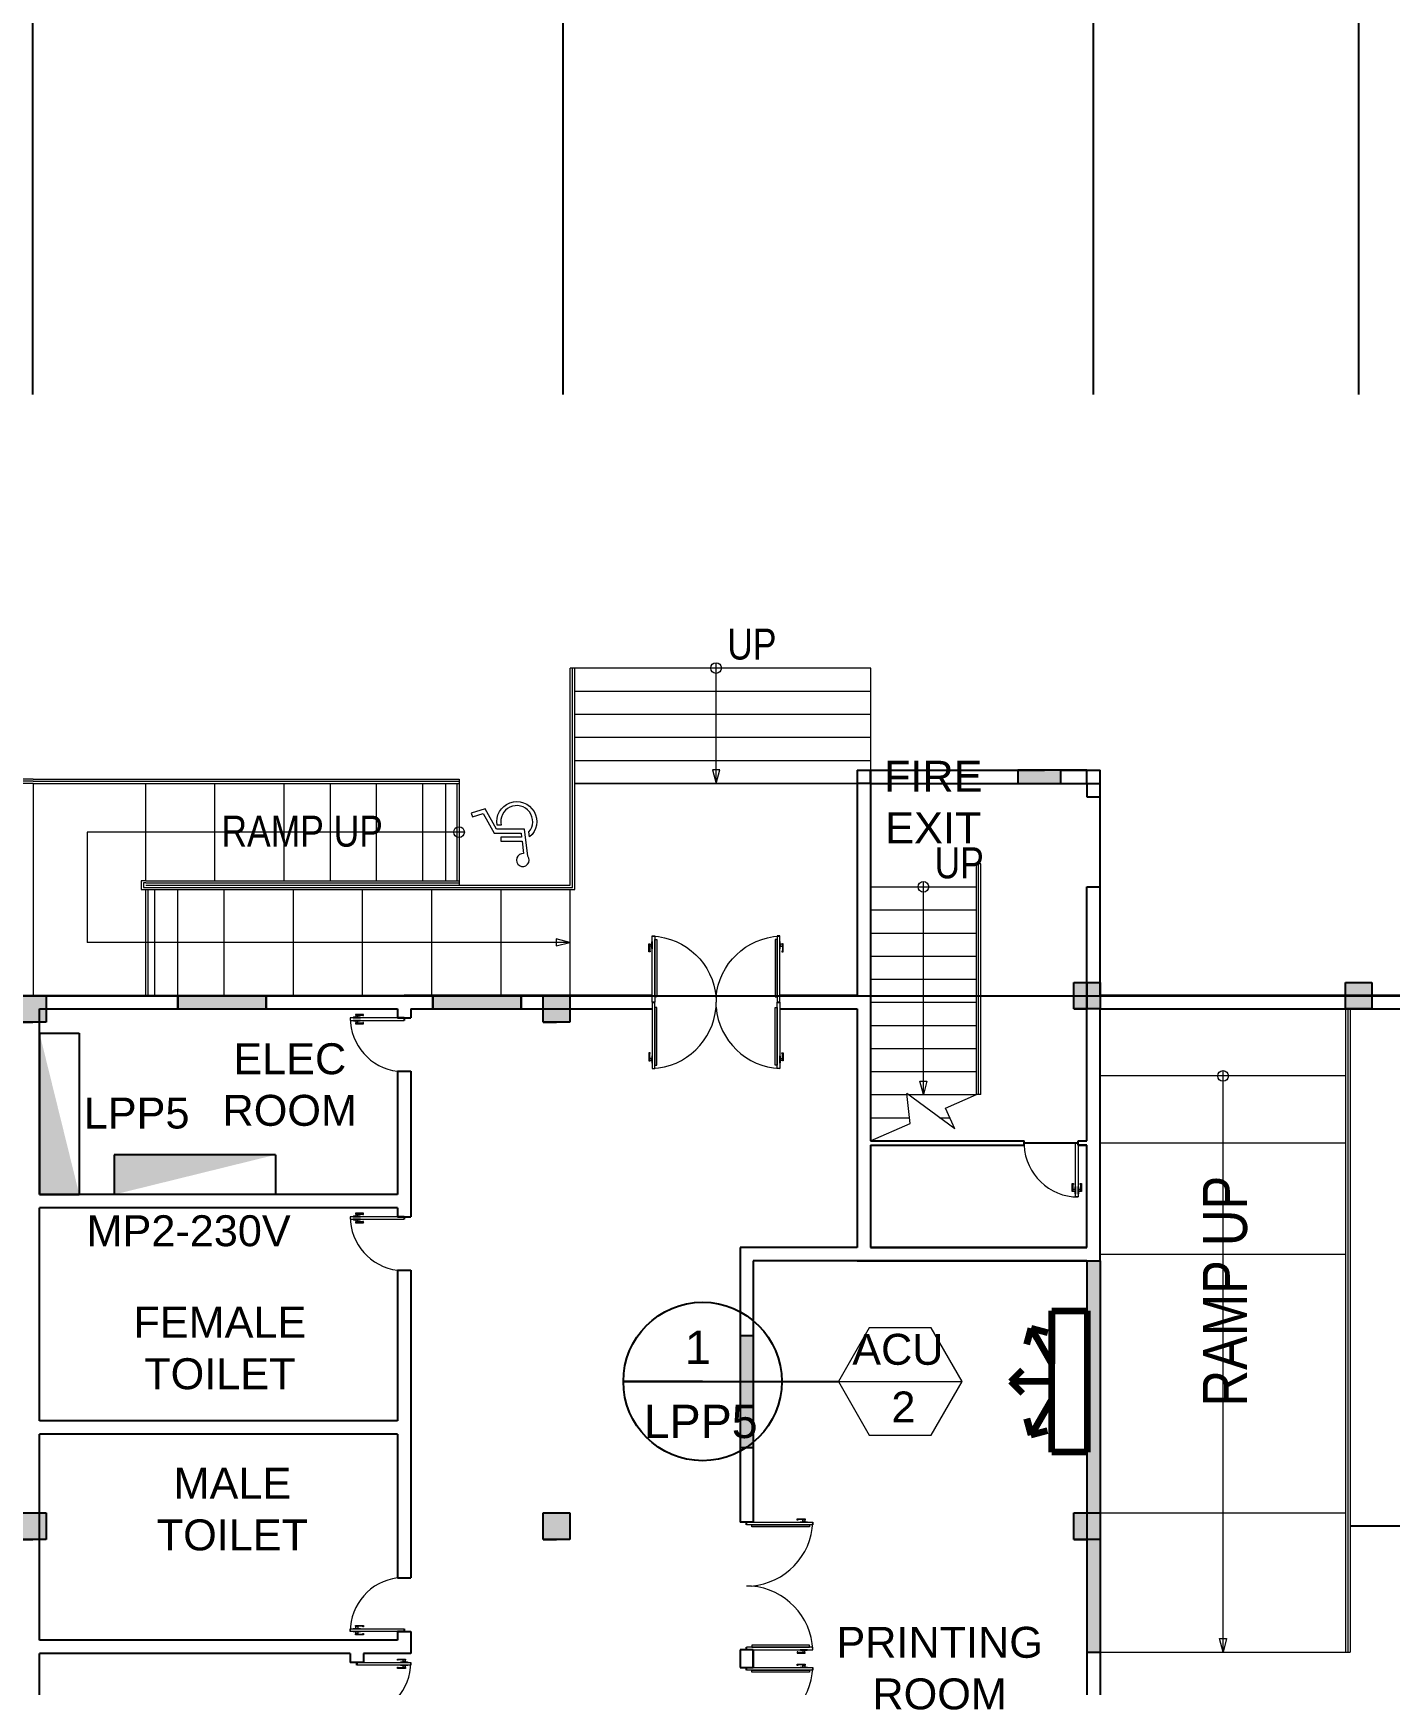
# Model space of a CAD drawing. Header units: millimetres. Extents: x 3339 to 2017737, y 4955 to 2748989.
# Drawn here: x 1354195 to 1369547, y 1293912 to 1312598 of the extents above; entities that cross this region are included whole.
import ezdxf

# ---------------------------------------------------------------- set-up
doc = ezdxf.new("R2010")
doc.units = ezdxf.units.MM
doc.header["$LTSCALE"] = 30
for name, color, linetype, lineweight in [('A-DETL-GENF', 92, 'Continuous', 13), ('A-DOOR', 31, 'Continuous', 13), ('ACU', 4, 'Continuous', 13), ('STAIR', 1, 'Continuous', 5), ('T-WAL', 4, 'Continuous', 5)]:
    doc.layers.add(name, color=color, linetype=linetype, lineweight=lineweight)
for name, color, linetype in [('DIM LINES', 7, 'Continuous'), ('TEXT', 7, 'Continuous'), ('window', 92, 'Continuous')]:
    doc.layers.add(name, color=color, linetype=linetype)
doc.styles.add('Arial Narrow', font='ARIALN.TTF', dxfattribs={"height": 200})
doc.styles.get("Standard").update_dxf_attribs({"font": 'arial.ttf'})
doc.dimstyles.new('GREEN', dxfattribs={"dimtxt": 1000, "dimasz": 600, "dimexe": 0.18, "dimexo": 0.0625, "dimgap": 0.09, "dimtad": 2, "dimdec": 0, "dimzin": 0, "dimdsep": 46, "dimtxsty": 'Standard', "dimblk": 'ARCHTICK', "dimcen": 0.09, "dimclrd": 3, "dimclre": 3, "dimclrt": 2, "dimadec": 0, "dimazin": 0, "dimtfac": 1, "dimtdec": 0, "dimtofl": 0, "dimtmove": 0, "dimatfit": 3, "dimfxl": 1, "dimtolj": 1, "dimtzin": 0, "dimarcsym": 0})

# ---------------------------------------------------------------- blocks, each defined once
blk = doc.blocks.new('double door no base 0.5')
at = {"color": 0}
for p, q in [((62065, 59903), (62095, 59903)), ((63478, 59903), (63508, 59903))]:
    blk.add_line(p, q, dxfattribs=at)
at = {"layer": 'A-DETL-GENF'}
for p, q in [((62095, 59843), (62095, 59193)), ((62118, 59843), (62095, 59843)), ((62118, 59193), (62118, 59843)), ((63456, 59193), (63456, 59843)), ((63456, 59843), (63478, 59843)), ((63478, 59843), (63478, 59193)), ((62036, 59324), (62027, 59332)), ((62027, 59332), (62027, 59271)), ((62042, 59332), (62027, 59332)), ((62027, 59271), (62036, 59271)), ((62037, 59271), (62027, 59271)), ((62027, 59271), (62027, 59242)), ((62027, 59242), (62037, 59242)), ((62036, 59271), (62036, 59324)), ((62036, 59324), (62042, 59324)), ((62037, 59242), (62037, 59271)), ((62037, 59268), (62037, 59244)), ((62061, 59268), (62037, 59268)), ((62037, 59244), (62061, 59244)), ((62042, 59324), (62042, 59332)), ((62065, 59299), (62061, 59294)), ((62061, 59294), (62061, 59218)), ((62061, 59244), (62061, 59268)), ((62065, 59214), (62065, 59299)), ((63508, 59214), (63508, 59299)), ((63508, 59299), (63513, 59294)), ((63513, 59294), (63513, 59218)), ((63513, 59244), (63513, 59268)), ((63513, 59268), (63537, 59268)), ((63537, 59244), (63513, 59244)), ((63532, 59324), (63532, 59332)), ((63532, 59332), (63546, 59332)), ((63538, 59324), (63532, 59324)), ((63537, 59271), (63546, 59271)), ((63537, 59242), (63537, 59271)), ((63537, 59268), (63537, 59244)), ((63546, 59242), (63537, 59242)), ((63538, 59324), (63546, 59332)), ((63538, 59271), (63538, 59324)), ((63546, 59271), (63538, 59271)), ((63546, 59332), (63546, 59271)), ((63546, 59271), (63546, 59242)), ((62061, 59218), (62065, 59214)), ((62095, 59193), (62118, 59193)), ((63478, 59193), (63456, 59193)), ((63513, 59218), (63508, 59214))]:
    blk.add_line(p, q, dxfattribs=at)
at = {"layer": 'A-DOOR', "lineweight": 18}
for p, q in [((62065, 59903), (62065, 59153)), ((62065, 59903), (62095, 59903)), ((62095, 59153), (62095, 59903)), ((63478, 59153), (63478, 59903)), ((63508, 59903), (63478, 59903)), ((63508, 59903), (63508, 59153)), ((62065, 59153), (62095, 59153)), ((63508, 59153), (63478, 59153))]:
    blk.add_line(p, q, dxfattribs=at)
at = {"layer": 'A-DOOR'}
blk.add_line((62787, 59847), (62787, 59903), dxfattribs=at)
for centre, start, end in [((62030, 59913), 272.6963, 355.0387), ((63544, 59913), 184.9613, 267.3037)]:
    blk.add_arc(centre, 760, start, end, dxfattribs=at)
blk = doc.blocks.new('_ArchTick')
at = {"color": 0, "linetype": 'ByBlock', "const_width": 0.15}
blk.add_lwpolyline([(-0.5, -0.5), (0.5, 0.5)], dxfattribs=at)
blk = doc.blocks.new('*D871')
at = {"layer": 'Defpoints', "color": 0, "transparency": 16777216}
for p in [(1375193, 1324539), (1285193, 1308509), (1375193, 1301709)]:
    blk.add_point(p, dxfattribs=at)
at = {"layer": 'DIM LINES', "color": 3, "linetype": 'ByBlock', "lineweight": -2, "transparency": 16777216}
for p, q in [((1285193, 1308509), (1285193, 1324539)), ((1285193, 1324539), (1375193, 1324539)), ((1375193, 1301709), (1375193, 1324539))]:
    blk.add_line(p, q, dxfattribs=at)
at = {"layer": 'DIM LINES', "color": 3, "lineweight": -2, "transparency": 16777216, "xscale": 600, "yscale": 600, "zscale": 600, "rotation": 180}
blk.add_blockref('_ArchTick', (1285193, 1324539), dxfattribs=at)
at = {"layer": 'DIM LINES', "color": 3, "lineweight": -2, "transparency": 16777216, "xscale": 600, "yscale": 600, "zscale": 600}
blk.add_blockref('_ArchTick', (1375193, 1324539), dxfattribs=at)
at = {"layer": 'DIM LINES', "color": 2, "transparency": 16777216, "insert": (1330193, 1325050), "char_height": 1000, "attachment_point": 5}
blk.add_mtext('\\A1;90000', dxfattribs=at)
blk = doc.blocks.new('*D724')
at = {"layer": 'Defpoints', "color": 0, "transparency": 16777216}
for p in [(1354193, 1319497), (1333193, 1308509), (1354193, 1308509)]:
    blk.add_point(p, dxfattribs=at)
at = {"layer": 'DIM LINES', "color": 3, "linetype": 'ByBlock', "lineweight": -2, "transparency": 16777216}
for p, q in [((1333193, 1308509), (1333193, 1319497)), ((1333193, 1319497), (1354193, 1319497)), ((1354193, 1308509), (1354193, 1319497))]:
    blk.add_line(p, q, dxfattribs=at)
at = {"layer": 'DIM LINES', "color": 3, "lineweight": -2, "transparency": 16777216, "xscale": 600, "yscale": 600, "zscale": 600, "rotation": 180}
blk.add_blockref('_ArchTick', (1333193, 1319497), dxfattribs=at)
at = {"layer": 'DIM LINES', "color": 3, "lineweight": -2, "transparency": 16777216, "xscale": 600, "yscale": 600, "zscale": 600}
blk.add_blockref('_ArchTick', (1354193, 1319497), dxfattribs=at)
at = {"layer": 'DIM LINES', "color": 2, "transparency": 16777216, "insert": (1343693, 1320008), "char_height": 1000, "attachment_point": 5}
blk.add_mtext('\\A1;21000', dxfattribs=at)
blk = doc.blocks.new('*D725')
at = {"layer": 'Defpoints', "color": 0, "transparency": 16777216}
for p in [(1375193, 1319497), (1354193, 1308509), (1375193, 1308509)]:
    blk.add_point(p, dxfattribs=at)
at = {"layer": 'DIM LINES', "color": 3, "linetype": 'ByBlock', "lineweight": -2, "transparency": 16777216}
for p, q in [((1354193, 1308509), (1354193, 1319497)), ((1354193, 1319497), (1375193, 1319497)), ((1375193, 1308509), (1375193, 1319497))]:
    blk.add_line(p, q, dxfattribs=at)
at = {"layer": 'DIM LINES', "color": 3, "lineweight": -2, "transparency": 16777216, "xscale": 600, "yscale": 600, "zscale": 600, "rotation": 180}
blk.add_blockref('_ArchTick', (1354193, 1319497), dxfattribs=at)
at = {"layer": 'DIM LINES', "color": 3, "lineweight": -2, "transparency": 16777216, "xscale": 600, "yscale": 600, "zscale": 600}
blk.add_blockref('_ArchTick', (1375193, 1319497), dxfattribs=at)
at = {"layer": 'DIM LINES', "color": 2, "transparency": 16777216, "insert": (1364693, 1320008), "char_height": 1000, "attachment_point": 5}
blk.add_mtext('\\A1;21000', dxfattribs=at)
blk = doc.blocks.new('*D737')
at = {"layer": 'Defpoints', "color": 0, "transparency": 16777216}
for p in [(1354193, 1316217), (1348193, 1308509), (1354193, 1308509)]:
    blk.add_point(p, dxfattribs=at)
at = {"layer": 'DIM LINES', "color": 3, "linetype": 'ByBlock', "lineweight": -2, "transparency": 16777216}
for p, q in [((1348193, 1308509), (1348193, 1316217)), ((1348193, 1316217), (1354193, 1316217)), ((1354193, 1308509), (1354193, 1316217))]:
    blk.add_line(p, q, dxfattribs=at)
at = {"layer": 'DIM LINES', "color": 3, "lineweight": -2, "transparency": 16777216, "xscale": 600, "yscale": 600, "zscale": 600, "rotation": 180}
blk.add_blockref('_ArchTick', (1348193, 1316217), dxfattribs=at)
at = {"layer": 'DIM LINES', "color": 3, "lineweight": -2, "transparency": 16777216, "xscale": 600, "yscale": 600, "zscale": 600}
blk.add_blockref('_ArchTick', (1354193, 1316217), dxfattribs=at)
at = {"layer": 'DIM LINES', "color": 2, "transparency": 16777216, "insert": (1351193, 1316727), "char_height": 1000, "attachment_point": 5}
blk.add_mtext('\\A1;6000', dxfattribs=at)
blk = doc.blocks.new('*D738')
at = {"layer": 'Defpoints', "color": 0, "transparency": 16777216}
for p in [(1360193, 1316217), (1354193, 1308509), (1360193, 1308509)]:
    blk.add_point(p, dxfattribs=at)
at = {"layer": 'DIM LINES', "color": 3, "linetype": 'ByBlock', "lineweight": -2, "transparency": 16777216}
for p, q in [((1354193, 1308509), (1354193, 1316217)), ((1354193, 1316217), (1360193, 1316217)), ((1360193, 1308509), (1360193, 1316217))]:
    blk.add_line(p, q, dxfattribs=at)
at = {"layer": 'DIM LINES', "color": 3, "lineweight": -2, "transparency": 16777216, "xscale": 600, "yscale": 600, "zscale": 600, "rotation": 180}
blk.add_blockref('_ArchTick', (1354193, 1316217), dxfattribs=at)
at = {"layer": 'DIM LINES', "color": 3, "lineweight": -2, "transparency": 16777216, "xscale": 600, "yscale": 600, "zscale": 600}
blk.add_blockref('_ArchTick', (1360193, 1316217), dxfattribs=at)
at = {"layer": 'DIM LINES', "color": 2, "transparency": 16777216, "insert": (1357193, 1316727), "char_height": 1000, "attachment_point": 5}
blk.add_mtext('\\A1;6000', dxfattribs=at)
blk = doc.blocks.new('*D739')
at = {"layer": 'Defpoints', "color": 0, "transparency": 16777216}
for p in [(1366193, 1316217), (1360193, 1308509), (1366193, 1308509)]:
    blk.add_point(p, dxfattribs=at)
at = {"layer": 'DIM LINES', "color": 3, "linetype": 'ByBlock', "lineweight": -2, "transparency": 16777216}
for p, q in [((1360193, 1308509), (1360193, 1316217)), ((1360193, 1316217), (1366193, 1316217)), ((1366193, 1308509), (1366193, 1316217))]:
    blk.add_line(p, q, dxfattribs=at)
at = {"layer": 'DIM LINES', "color": 3, "lineweight": -2, "transparency": 16777216, "xscale": 600, "yscale": 600, "zscale": 600, "rotation": 180}
blk.add_blockref('_ArchTick', (1360193, 1316217), dxfattribs=at)
at = {"layer": 'DIM LINES', "color": 3, "lineweight": -2, "transparency": 16777216, "xscale": 600, "yscale": 600, "zscale": 600}
blk.add_blockref('_ArchTick', (1366193, 1316217), dxfattribs=at)
at = {"layer": 'DIM LINES', "color": 2, "transparency": 16777216, "insert": (1363193, 1316727), "char_height": 1000, "attachment_point": 5}
blk.add_mtext('\\A1;6000', dxfattribs=at)
blk = doc.blocks.new('*D740')
at = {"layer": 'Defpoints', "color": 0, "transparency": 16777216}
for p in [(1369193, 1316217), (1366193, 1308509), (1369193, 1308509)]:
    blk.add_point(p, dxfattribs=at)
at = {"layer": 'DIM LINES', "color": 3, "linetype": 'ByBlock', "lineweight": -2, "transparency": 16777216}
for p, q in [((1366193, 1308509), (1366193, 1316217)), ((1366193, 1316217), (1369193, 1316217)), ((1369193, 1308509), (1369193, 1316217))]:
    blk.add_line(p, q, dxfattribs=at)
at = {"layer": 'DIM LINES', "color": 3, "lineweight": -2, "transparency": 16777216, "xscale": 600, "yscale": 600, "zscale": 600, "rotation": 180}
blk.add_blockref('_ArchTick', (1366193, 1316217), dxfattribs=at)
at = {"layer": 'DIM LINES', "color": 3, "lineweight": -2, "transparency": 16777216, "xscale": 600, "yscale": 600, "zscale": 600}
blk.add_blockref('_ArchTick', (1369193, 1316217), dxfattribs=at)
at = {"layer": 'DIM LINES', "color": 2, "transparency": 16777216, "insert": (1367693, 1316728), "char_height": 1000, "attachment_point": 5}
blk.add_mtext('\\A1;3000', dxfattribs=at)
blk = doc.blocks.new('*D741')
at = {"layer": 'Defpoints', "color": 0, "transparency": 16777216}
for p in [(1375193, 1316217), (1369193, 1308509), (1375193, 1308509)]:
    blk.add_point(p, dxfattribs=at)
at = {"layer": 'DIM LINES', "color": 3, "linetype": 'ByBlock', "lineweight": -2, "transparency": 16777216}
for p, q in [((1369193, 1308509), (1369193, 1316217)), ((1369193, 1316217), (1375193, 1316217)), ((1375193, 1308509), (1375193, 1316217))]:
    blk.add_line(p, q, dxfattribs=at)
at = {"layer": 'DIM LINES', "color": 3, "lineweight": -2, "transparency": 16777216, "xscale": 600, "yscale": 600, "zscale": 600, "rotation": 180}
blk.add_blockref('_ArchTick', (1369193, 1316217), dxfattribs=at)
at = {"layer": 'DIM LINES', "color": 3, "lineweight": -2, "transparency": 16777216, "xscale": 600, "yscale": 600, "zscale": 600}
blk.add_blockref('_ArchTick', (1375193, 1316217), dxfattribs=at)
at = {"layer": 'DIM LINES', "color": 2, "transparency": 16777216, "insert": (1372193, 1316727), "char_height": 1000, "attachment_point": 5}
blk.add_mtext('\\A1;6000', dxfattribs=at)
blk = doc.blocks.new('*D880')
at = {"layer": 'Defpoints', "color": 0, "transparency": 16777216}
for p in [(1342118, 1301709), (1382779, 1301709), (1375193, 1238709)]:
    blk.add_point(p, dxfattribs=at)
at = {"layer": 'DIM LINES', "color": 3, "linetype": 'ByBlock', "lineweight": -2, "transparency": 16777216}
for p, q in [((1342119, 1301709), (1382779, 1301709)), ((1382779, 1238709), (1382779, 1301709)), ((1375194, 1238709), (1382779, 1238709))]:
    blk.add_line(p, q, dxfattribs=at)
at = {"layer": 'DIM LINES', "color": 3, "lineweight": -2, "transparency": 16777216, "xscale": 600, "yscale": 600, "zscale": 600}
for p, rotation in [((1382779, 1301709), 90), ((1382779, 1238709), 270)]:
    blk.add_blockref('_ArchTick', p, dxfattribs=dict(at, rotation=rotation))
at = {"layer": 'DIM LINES', "color": 2, "transparency": 16777216, "insert": (1383290, 1270209), "char_height": 1000, "attachment_point": 5, "rotation": 90}
blk.add_mtext('\\A1;63000', dxfattribs=at)
blk = doc.blocks.new('Poste with lines')
h = blk.add_hatch(color=2)
h.dxf.hatch_style = 1
h.paths.add_polyline_path([(13203, 12318), (12903, 12318), (12903, 12018), (13203, 12018)])
at = {"color": 0}
for p, q in [((12903, 12018), (12903, 12318)), ((12903, 12318), (13203, 12318)), ((12903, 12018), (12903, 12168)), ((13203, 12318), (13203, 12018)), ((12903, 12018), (13053, 12018)), ((13053, 12018), (12903, 12018)), ((13203, 12018), (12903, 12018))]:
    blk.add_line(p, q, dxfattribs=at)
blk = doc.blocks.new('slash')
at = {"layer": 'STAIR'}
for p, q in [((2543, 11669), (2695, 12018)), ((2309, 11772), (2708, 11231)), ((2173, 10818), (2370, 11270))]:
    blk.add_line(p, q, dxfattribs=at)
for points in [[(2309, 11772), (2543, 11669)], [(2370, 11270), (2708, 11231)]]:
    blk.add_lwpolyline(points, dxfattribs=at)

msp = doc.modelspace()

# ---------------------------------------------------------------- hatches: boundary and pattern name
at = {"true_color": 0xf8d731}
h = msp.add_hatch(color=40, dxfattribs=at)
h.dxf.hatch_style = 1
h.paths.add_polyline_path([(1354268.449, 1299459.177), (1354718.449, 1299459.177), (1354268.449, 1301284.177)])
h = msp.add_hatch(color=40, dxfattribs=at)
h.dxf.hatch_style = 1
h.paths.add_polyline_path([(1355112.92, 1299909.177), (1355112.92, 1299459.177), (1356937.92, 1299909.177)])
at = {"layer": 'window'}
h = msp.add_hatch(color=256, dxfattribs=at)
h.dxf.hatch_style = 1
h.paths.add_polyline_path([(1365818.449, 1304259.357), (1365338.449, 1304259.357), (1365338.449, 1304109.357), (1365818.449, 1304109.357)])
h = msp.add_hatch(color=256, dxfattribs=at)
h.dxf.hatch_style = 1
h.paths.add_polyline_path([(1356831.759, 1301559.357), (1356831.759, 1301709.426), (1355831.759, 1301709.418), (1355831.759, 1301559.357)])
h = msp.add_hatch(color=256, dxfattribs=at)
h.dxf.hatch_style = 1
h.paths.add_polyline_path([(1359718.498, 1301709.357), (1358718.498, 1301709.357), (1358718.498, 1301559.357), (1359718.498, 1301559.357)])
h = msp.add_hatch(color=256, dxfattribs=at)
h.dxf.hatch_style = 1
h.paths.add_polyline_path([(1366268.449, 1298709.357), (1366118.449, 1298709.357), (1366118.449, 1295859.357), (1366268.449, 1295859.357)])
h.paths.add_polyline_path([(1366268.449, 1295559.357), (1366118.449, 1295559.357), (1366118.449, 1294284.357), (1366268.449, 1294284.357)])
h = msp.add_hatch(color=256, dxfattribs=at)
h.dxf.hatch_style = 1
h.paths.add_polyline_path([(1362193.449, 1297864.191), (1362193.449, 1296597.524), (1362343.449, 1296597.524), (1362343.449, 1297864.191)])

# ---------------------------------------------------------------- linework, layer by layer
at = {"color": 0}
for p, q in [((1363518.449, 1304259.357), (1363518.449, 1301709.357)), ((1363518.449, 1304259.357), (1365638.449, 1304259.357)), ((1365818.449, 1304259.357), (1365338.449, 1304259.357)), ((1365818.449, 1304259.357), (1366268.449, 1304259.357)), ((1366118.449, 1304259.357), (1365818.449, 1304259.357)), ((1366268.449, 1304109.357), (1366268.449, 1304259.357)), ((1363668.449, 1304109.357), (1363668.449, 1301709.357)), ((1363668.449, 1304109.357), (1365818.449, 1304109.357)), ((1365818.449, 1304109.357), (1366118.449, 1304109.357)), ((1366118.449, 1304109.357), (1366118.449, 1303959.357)), ((1366268.449, 1303959.357), (1366268.449, 1304109.357)), ((1366118.449, 1303959.357), (1366268.449, 1303959.357)), ((1366268.449, 1301709.357), (1366268.449, 1303959.357)), ((1366118.449, 1302939.913), (1366268.449, 1302939.913)), ((1366118.449, 1300067.691), (1366118.449, 1302939.913)), ((1366118.449, 1301859.357), (1366118.449, 1301559.357)), ((1366268.449, 1301859.357), (1366268.449, 1301709.357)), ((1347189.139, 1301709.355), (1361200.999, 1301709.457)), ((1361200.999, 1301709.378), (1358393.449, 1301709.357)), ((1363518.449, 1301709.357), (1362643.999, 1301709.357)), ((1362914.949, 1301709.357), (1363218.449, 1301709.357)), ((1363218.449, 1301709.357), (1362914.949, 1301709.357)), ((1363218.449, 1301709.357), (1362914.949, 1301709.357)), ((1363668.449, 1301709.357), (1363668.449, 1300067.691)), ((1366268.449, 1301709.357), (1375193.449, 1301709.357)), ((1369193.449, 1301709.357), (1366268.449, 1301709.357)), ((1375193.449, 1301709.357), (1366268.449, 1301709.357)), ((1375193.449, 1301709.357), (1366268.449, 1301709.357)), ((1375193.449, 1301709.357), (1366268.449, 1301709.357)), ((1375193.449, 1301709.357), (1369193.449, 1301709.357)), ((1354268.449, 1301559.357), (1358318.449, 1301559.357)), ((1354268.449, 1299459.357), (1354268.449, 1301559.357)), ((1358318.449, 1301559.357), (1358318.449, 1301459.357)), ((1358393.449, 1301459.357), (1358318.449, 1301459.357)), ((1358318.449, 1301459.357), (1358468.449, 1301459.357)), ((1358393.449, 1301459.357), (1358393.449, 1301429.357)), ((1358468.449, 1301559.357), (1361200.999, 1301559.338)), ((1358468.449, 1301559.357), (1358468.449, 1301459.357)), ((1362643.999, 1301559.364), (1363518.449, 1301559.357)), ((1363518.449, 1301559.357), (1363518.449, 1298859.357)), ((1366268.449, 1301559.357), (1375193.449, 1301559.357)), ((1366268.449, 1298709.357), (1366268.449, 1301559.357)), ((1363668.449, 1301409.357), (1363668.449, 1300067.691)), ((1358318.449, 1300853.482), (1358318.449, 1299459.357)), ((1358318.449, 1300853.482), (1358468.449, 1300853.482)), ((1358468.449, 1300853.482), (1358468.449, 1299209.357)), ((1363668.449, 1300067.691), (1365408.461, 1300067.691)), ((1363668.449, 1300017.691), (1363668.449, 1298859.357)), ((1363668.449, 1300017.691), (1363668.449, 1298859.357)), ((1363668.449, 1300017.691), (1365408.461, 1300017.691)), ((1365408.461, 1300017.691), (1365408.461, 1300067.691)), ((1365408.461, 1300042.691), (1366018.449, 1300042.691)), ((1366018.449, 1300067.691), (1366118.449, 1300067.691)), ((1366018.449, 1300017.691), (1366018.449, 1300067.691)), ((1366018.449, 1300017.691), (1366118.449, 1300017.691)), ((1366118.449, 1300017.691), (1366018.449, 1300017.691)), ((1366118.449, 1298859.357), (1366118.449, 1300017.691)), ((1358318.449, 1299459.357), (1354268.449, 1299459.357)), ((1354268.449, 1296901.024), (1354268.449, 1299309.357)), ((1358318.449, 1299309.357), (1354268.449, 1299309.357)), ((1358318.449, 1299309.357), (1358318.449, 1299209.357)), ((1358393.449, 1299209.357), (1358318.449, 1299209.357)), ((1358318.449, 1299209.357), (1358468.449, 1299209.357)), ((1358393.449, 1299209.357), (1358393.449, 1299179.357)), ((1362193.449, 1298859.357), (1362193.449, 1295752.357)), ((1363218.449, 1298859.357), (1362193.449, 1298859.357)), ((1363518.449, 1298859.357), (1363218.449, 1298859.357)), ((1366118.449, 1298859.357), (1363668.449, 1298859.357)), ((1363668.449, 1298859.357), (1366118.449, 1298859.357)), ((1362343.449, 1298709.357), (1362343.449, 1295752.357)), ((1366118.449, 1298709.357), (1362343.449, 1298709.357)), ((1362343.449, 1298709.357), (1362343.449, 1295752.357)), ((1363518.449, 1298709.357), (1366118.449, 1298709.357)), ((1363668.449, 1298709.357), (1366118.449, 1298709.357)), ((1366118.449, 1298709.357), (1366118.449, 1289709.357)), ((1366268.449, 1298709.357), (1366268.449, 1289559.357)), ((1358318.449, 1298603.482), (1358318.449, 1296901.024)), ((1358318.449, 1298603.482), (1358468.449, 1298603.482)), ((1358468.449, 1298603.482), (1358468.449, 1295123.566)), ((1358318.449, 1296901.024), (1354268.449, 1296901.024)), ((1354268.449, 1294417.691), (1354268.449, 1296751.024)), ((1358318.449, 1296751.024), (1354268.449, 1296751.024)), ((1358318.449, 1296751.024), (1358318.449, 1295123.566)), ((1362343.449, 1295752.357), (1362193.449, 1295752.357)), ((1374895.069, 1295709.357), (1369095.069, 1295709.357)), ((1358318.449, 1295123.566), (1358468.449, 1295123.566)), ((1358393.449, 1294547.691), (1358393.449, 1294517.691)), ((1358393.449, 1294547.691), (1358393.449, 1294517.691)), ((1358318.449, 1294417.691), (1354268.449, 1294417.691)), ((1358318.449, 1294517.691), (1358318.449, 1294417.691)), ((1358393.449, 1294517.691), (1358318.449, 1294517.691)), ((1358318.449, 1294517.691), (1358468.449, 1294517.691)), ((1358468.449, 1294517.691), (1358468.449, 1294267.691)), ((1354268.449, 1291859.357), (1354268.449, 1294267.691)), ((1357782.949, 1294267.691), (1354268.449, 1294267.691)), ((1357782.949, 1294267.691), (1357782.949, 1294167.691)), ((1357932.949, 1294167.691), (1357782.949, 1294167.691)), ((1357857.949, 1294167.691), (1357857.949, 1294137.691)), ((1357857.949, 1294137.691), (1357857.949, 1294167.691)), ((1357857.949, 1294137.691), (1357857.949, 1294167.691)), ((1358468.449, 1294267.691), (1357932.949, 1294267.691)), ((1357932.949, 1294267.691), (1357932.949, 1294167.691)), ((1357932.949, 1294267.691), (1357932.949, 1294167.691)), ((1362193.449, 1294309.357), (1362193.449, 1294109.357)), ((1362268.449, 1294309.357), (1362193.449, 1294309.357)), ((1362193.449, 1294309.357), (1362193.449, 1294109.357)), ((1362343.449, 1294309.357), (1362268.449, 1294309.357)), ((1362343.449, 1294309.357), (1362343.449, 1294109.357)), ((1362343.449, 1294109.357), (1362343.449, 1294309.357)), ((1362343.449, 1294309.357), (1362343.449, 1294209.357)), ((1362193.449, 1294109.357), (1362343.449, 1294109.357))]:
    msp.add_line(p, q, dxfattribs=at)
for p, q in [((1363668.449, 1304109.357), (1363668.449, 1304259.357)), ((1363668.449, 1304259.357), (1363668.449, 1304109.357)), ((1366118.449, 1304109.357), (1366118.449, 1304259.357)), ((1363668.449, 1304109.357), (1363518.449, 1304109.357)), ((1366118.449, 1304109.357), (1366268.449, 1304109.357)), ((1363668.449, 1303201.024), (1363668.449, 1300067.691)), ((1355831.759, 1301709.357), (1355831.759, 1301559.357)), ((1356831.759, 1301559.357), (1356831.759, 1301709.357)), ((1358718.498, 1301709.357), (1358718.498, 1301559.357)), ((1359718.498, 1301559.357), (1359718.498, 1301709.357)), ((1354345.069, 1301559.357), (1358318.449, 1301559.357)), ((1356331.759, 1301559.357), (1356831.759, 1301559.357)), ((1358468.449, 1301559.357), (1359968.547, 1301559.357)), ((1354268.449, 1301284.177), (1354268.449, 1299459.177)), ((1354268.449, 1301284.177), (1354718.449, 1301284.177)), ((1354718.449, 1301284.177), (1354718.449, 1299459.177)), ((1356937.92, 1299909.177), (1355112.92, 1299909.177)), ((1355112.92, 1299909.177), (1355112.92, 1299459.177)), ((1356937.92, 1299909.177), (1356937.92, 1299459.177)), ((1354268.449, 1299459.177), (1354718.449, 1299459.177)), ((1356937.92, 1299459.177), (1355112.92, 1299459.177)), ((1361769.855, 1297344.986), (1360869.855, 1297344.986)), ((1360869.855, 1297344.986), (1362669.855, 1297344.986)), ((1361769.855, 1297344.986), (1361769.855, 1297344.986)), ((1362669.855, 1297344.986), (1363305.974, 1297344.986))]:
    msp.add_line(p, q)
msp.add_circle((1361769.855, 1297344.986), 896.27)
at = {"layer": 'A-DETL-GENF'}
for p, q in [((1357819.849, 1301464.12), (1357815.087, 1301459.357)), ((1357815.087, 1301459.357), (1357900.812, 1301459.357)), ((1357896.049, 1301464.12), (1357819.849, 1301464.12)), ((1357872.237, 1301497.457), (1357843.662, 1301497.457)), ((1357843.662, 1301497.457), (1357843.662, 1301487.932)), ((1357843.662, 1301487.932), (1357872.237, 1301487.932)), ((1357869.856, 1301487.932), (1357846.043, 1301487.932)), ((1357846.043, 1301487.932), (1357846.043, 1301464.12)), ((1357846.043, 1301464.12), (1357869.856, 1301464.12)), ((1357869.856, 1301464.12), (1357869.856, 1301487.932)), ((1357934.042, 1301497.457), (1357872.237, 1301497.457)), ((1357872.237, 1301497.457), (1357872.237, 1301488.872)), ((1357872.237, 1301487.932), (1357872.237, 1301497.457)), ((1357872.237, 1301488.872), (1357925.151, 1301488.872)), ((1357900.812, 1301459.357), (1357896.049, 1301464.12)), ((1357925.151, 1301488.872), (1357933.737, 1301497.457)), ((1357925.151, 1301488.872), (1357925.151, 1301483.087)), ((1357925.151, 1301483.087), (1357934.042, 1301483.087)), ((1357934.042, 1301483.087), (1357934.042, 1301497.457)), ((1357815.087, 1301429.357), (1357819.849, 1301424.595)), ((1357900.812, 1301429.357), (1357815.087, 1301429.357)), ((1357819.849, 1301424.595), (1357896.049, 1301424.595)), ((1357872.237, 1301400.782), (1357843.662, 1301400.782)), ((1357843.662, 1301400.782), (1357843.662, 1301391.257)), ((1357843.662, 1301391.257), (1357872.237, 1301391.257)), ((1357869.856, 1301424.595), (1357846.043, 1301424.595)), ((1357846.043, 1301424.595), (1357846.043, 1301400.782)), ((1357846.043, 1301400.782), (1357869.856, 1301400.782)), ((1357869.856, 1301400.782), (1357869.856, 1301424.595)), ((1357872.237, 1301391.257), (1357872.237, 1301400.782)), ((1357925.151, 1301399.843), (1357872.237, 1301399.843)), ((1357872.237, 1301399.843), (1357872.237, 1301391.257)), ((1357872.237, 1301391.257), (1357934.042, 1301391.257)), ((1357896.049, 1301424.595), (1357900.812, 1301429.357)), ((1357934.042, 1301405.628), (1357925.151, 1301405.628)), ((1357925.151, 1301405.628), (1357925.151, 1301399.843)), ((1357925.151, 1301399.843), (1357933.737, 1301391.257)), ((1357934.042, 1301391.257), (1357934.042, 1301405.628)), ((1365950.349, 1299583.284), (1365964.72, 1299583.284)), ((1365950.349, 1299521.478), (1365950.349, 1299583.284)), ((1365958.935, 1299574.393), (1365950.349, 1299582.978)), ((1365964.72, 1299574.393), (1365958.935, 1299574.393)), ((1365958.935, 1299574.393), (1365958.935, 1299521.478)), ((1365964.72, 1299583.284), (1365964.72, 1299574.393)), ((1366042.179, 1299574.393), (1366042.179, 1299583.284)), ((1366042.179, 1299583.284), (1366056.549, 1299583.284)), ((1366047.964, 1299574.393), (1366042.179, 1299574.393)), ((1366047.964, 1299574.393), (1366056.549, 1299582.978)), ((1366047.964, 1299521.478), (1366047.964, 1299574.393)), ((1366056.549, 1299583.284), (1366056.549, 1299521.478)), ((1365958.935, 1299521.478), (1365950.349, 1299521.478)), ((1365950.349, 1299492.903), (1365950.349, 1299521.478)), ((1365950.349, 1299521.478), (1365959.874, 1299521.478)), ((1365959.874, 1299492.903), (1365950.349, 1299492.903)), ((1365959.874, 1299521.478), (1365959.874, 1299492.903)), ((1365959.874, 1299519.097), (1365983.687, 1299519.097)), ((1365959.874, 1299495.285), (1365959.874, 1299519.097)), ((1365983.687, 1299495.285), (1365959.874, 1299495.285)), ((1365983.687, 1299545.291), (1365988.449, 1299550.053)), ((1365983.687, 1299469.091), (1365983.687, 1299545.291)), ((1365983.687, 1299519.097), (1365983.687, 1299495.285)), ((1365988.449, 1299464.328), (1365983.687, 1299469.091)), ((1365988.449, 1299550.053), (1365988.449, 1299464.328)), ((1366018.449, 1299464.328), (1366018.449, 1299550.053)), ((1366018.449, 1299550.053), (1366023.212, 1299545.291)), ((1366023.212, 1299469.091), (1366018.449, 1299464.328)), ((1366023.212, 1299545.291), (1366023.212, 1299469.091)), ((1366023.212, 1299495.285), (1366023.212, 1299519.097)), ((1366023.212, 1299519.097), (1366047.024, 1299519.097)), ((1366047.024, 1299495.285), (1366023.212, 1299495.285)), ((1366047.024, 1299521.478), (1366056.549, 1299521.478)), ((1366047.024, 1299492.903), (1366047.024, 1299521.478)), ((1366047.024, 1299519.097), (1366047.024, 1299495.285)), ((1366056.549, 1299492.903), (1366047.024, 1299492.903)), ((1366056.549, 1299521.478), (1366047.964, 1299521.478)), ((1366056.549, 1299521.478), (1366056.549, 1299492.903)), ((1357819.849, 1299214.12), (1357815.087, 1299209.357)), ((1357815.087, 1299209.357), (1357900.812, 1299209.357)), ((1357896.049, 1299214.12), (1357819.849, 1299214.12)), ((1357872.237, 1299247.457), (1357843.662, 1299247.457)), ((1357843.662, 1299247.457), (1357843.662, 1299237.932)), ((1357843.662, 1299237.932), (1357872.237, 1299237.932)), ((1357869.856, 1299237.932), (1357846.043, 1299237.932)), ((1357846.043, 1299237.932), (1357846.043, 1299214.12)), ((1357846.043, 1299214.12), (1357869.856, 1299214.12)), ((1357869.856, 1299214.12), (1357869.856, 1299237.932)), ((1357934.042, 1299247.457), (1357872.237, 1299247.457)), ((1357872.237, 1299247.457), (1357872.237, 1299238.872)), ((1357872.237, 1299237.932), (1357872.237, 1299247.457)), ((1357872.237, 1299238.872), (1357925.151, 1299238.872)), ((1357900.812, 1299209.357), (1357896.049, 1299214.12)), ((1357925.151, 1299238.872), (1357933.737, 1299247.457)), ((1357925.151, 1299238.872), (1357925.151, 1299233.087)), ((1357925.151, 1299233.087), (1357934.042, 1299233.087)), ((1357934.042, 1299233.087), (1357934.042, 1299247.457)), ((1357815.087, 1299179.357), (1357819.849, 1299174.595)), ((1357900.812, 1299179.357), (1357815.087, 1299179.357)), ((1357819.849, 1299174.595), (1357896.049, 1299174.595)), ((1357872.237, 1299150.782), (1357843.662, 1299150.782)), ((1357843.662, 1299150.782), (1357843.662, 1299141.257)), ((1357843.662, 1299141.257), (1357872.237, 1299141.257)), ((1357869.856, 1299174.595), (1357846.043, 1299174.595)), ((1357846.043, 1299174.595), (1357846.043, 1299150.782)), ((1357846.043, 1299150.782), (1357869.856, 1299150.782)), ((1357869.856, 1299150.782), (1357869.856, 1299174.595)), ((1357872.237, 1299141.257), (1357872.237, 1299150.782)), ((1357925.151, 1299149.843), (1357872.237, 1299149.843)), ((1357872.237, 1299149.843), (1357872.237, 1299141.257)), ((1357872.237, 1299141.257), (1357934.042, 1299141.257)), ((1357896.049, 1299174.595), (1357900.812, 1299179.357)), ((1357934.042, 1299155.628), (1357925.151, 1299155.628)), ((1357925.151, 1299155.628), (1357925.151, 1299149.843)), ((1357925.151, 1299149.843), (1357933.737, 1299141.257)), ((1357934.042, 1299141.257), (1357934.042, 1299155.628)), ((1357815.087, 1294547.691), (1357819.849, 1294552.453)), ((1357900.812, 1294547.691), (1357815.087, 1294547.691)), ((1357819.849, 1294552.453), (1357896.049, 1294552.453)), ((1357843.662, 1294576.266), (1357843.662, 1294585.791)), ((1357843.662, 1294585.791), (1357872.237, 1294585.791)), ((1357872.237, 1294576.266), (1357843.662, 1294576.266)), ((1357846.043, 1294552.453), (1357846.043, 1294576.266)), ((1357846.043, 1294576.266), (1357869.856, 1294576.266)), ((1357869.856, 1294552.453), (1357846.043, 1294552.453)), ((1357869.856, 1294576.266), (1357869.856, 1294552.453)), ((1357872.237, 1294577.205), (1357872.237, 1294585.791)), ((1357872.237, 1294585.791), (1357934.042, 1294585.791)), ((1357872.237, 1294585.791), (1357872.237, 1294576.266)), ((1357925.151, 1294577.205), (1357872.237, 1294577.205)), ((1357896.049, 1294552.453), (1357900.812, 1294547.691)), ((1357925.151, 1294577.205), (1357933.737, 1294585.791)), ((1357925.151, 1294571.42), (1357925.151, 1294577.205)), ((1357934.042, 1294571.42), (1357925.151, 1294571.42)), ((1357934.042, 1294585.791), (1357934.042, 1294571.42)), ((1357815.087, 1294517.691), (1357900.812, 1294517.691)), ((1357819.849, 1294512.928), (1357815.087, 1294517.691)), ((1357896.049, 1294512.928), (1357819.849, 1294512.928)), ((1357843.662, 1294479.591), (1357843.662, 1294489.116)), ((1357843.662, 1294489.116), (1357872.237, 1294489.116)), ((1357872.237, 1294479.591), (1357843.662, 1294479.591)), ((1357846.043, 1294489.116), (1357846.043, 1294512.928)), ((1357846.043, 1294512.928), (1357869.856, 1294512.928)), ((1357869.856, 1294489.116), (1357846.043, 1294489.116)), ((1357869.856, 1294512.928), (1357869.856, 1294489.116)), ((1357872.237, 1294489.116), (1357872.237, 1294479.591)), ((1357872.237, 1294479.591), (1357872.237, 1294488.176)), ((1357872.237, 1294488.176), (1357925.151, 1294488.176)), ((1357934.042, 1294479.591), (1357872.237, 1294479.591)), ((1357900.812, 1294517.691), (1357896.049, 1294512.928)), ((1357925.151, 1294488.176), (1357925.151, 1294493.961)), ((1357925.151, 1294493.961), (1357934.042, 1294493.961)), ((1357925.151, 1294488.176), (1357933.737, 1294479.591)), ((1357934.042, 1294493.961), (1357934.042, 1294479.591)), ((1358317.356, 1294205.791), (1358379.162, 1294205.791)), ((1358317.356, 1294191.42), (1358317.356, 1294205.791)), ((1358326.247, 1294191.42), (1358317.356, 1294191.42)), ((1358326.247, 1294197.205), (1358317.662, 1294205.791)), ((1358379.162, 1294197.205), (1358326.247, 1294197.205)), ((1358326.247, 1294197.205), (1358326.247, 1294191.42)), ((1358350.587, 1294167.691), (1358355.349, 1294172.453)), ((1358436.312, 1294167.691), (1358350.587, 1294167.691)), ((1358355.349, 1294172.453), (1358431.549, 1294172.453)), ((1358379.162, 1294205.791), (1358379.162, 1294197.205)), ((1358379.162, 1294196.266), (1358379.162, 1294205.791)), ((1358379.162, 1294205.791), (1358407.737, 1294205.791)), ((1358407.737, 1294196.266), (1358379.162, 1294196.266)), ((1358381.543, 1294196.266), (1358405.356, 1294196.266)), ((1358381.543, 1294172.453), (1358381.543, 1294196.266)), ((1358405.356, 1294172.453), (1358381.543, 1294172.453)), ((1358405.356, 1294196.266), (1358405.356, 1294172.453)), ((1358407.737, 1294205.791), (1358407.737, 1294196.266)), ((1358431.549, 1294172.453), (1358436.312, 1294167.691)), ((1358317.356, 1294099.591), (1358317.356, 1294113.961)), ((1358317.356, 1294113.961), (1358326.247, 1294113.961)), ((1358379.162, 1294099.591), (1358317.356, 1294099.591)), ((1358326.247, 1294108.176), (1358317.662, 1294099.591)), ((1358326.247, 1294113.961), (1358326.247, 1294108.176)), ((1358326.247, 1294108.176), (1358379.162, 1294108.176)), ((1358355.349, 1294132.928), (1358350.587, 1294137.691)), ((1358350.587, 1294137.691), (1358436.312, 1294137.691)), ((1358431.549, 1294132.928), (1358355.349, 1294132.928)), ((1358379.162, 1294109.116), (1358407.737, 1294109.116)), ((1358379.162, 1294099.591), (1358379.162, 1294109.116)), ((1358379.162, 1294108.176), (1358379.162, 1294099.591)), ((1358407.737, 1294099.591), (1358379.162, 1294099.591)), ((1358381.543, 1294109.116), (1358381.543, 1294132.928)), ((1358381.543, 1294132.928), (1358405.356, 1294132.928)), ((1358405.356, 1294109.116), (1358381.543, 1294109.116)), ((1358405.356, 1294132.928), (1358405.356, 1294109.116)), ((1358407.737, 1294109.116), (1358407.737, 1294099.591)), ((1358436.312, 1294137.691), (1358431.549, 1294132.928))]:
    msp.add_line(p, q, dxfattribs=at)
at = {"layer": 'A-DOOR', "lineweight": 18}
for p, q in [((1358393.449, 1301459.357), (1357782.949, 1301459.357)), ((1357782.949, 1301459.357), (1357782.949, 1301429.357)), ((1358393.449, 1301429.357), (1358393.449, 1301459.357)), ((1357782.949, 1301429.357), (1358393.449, 1301429.357)), ((1365988.449, 1300042.691), (1366018.449, 1300042.691)), ((1365988.449, 1299432.191), (1365988.449, 1300042.691)), ((1366018.449, 1300042.691), (1366018.449, 1299432.191)), ((1366018.449, 1299432.191), (1365988.449, 1299432.191)), ((1358393.449, 1299209.357), (1357782.949, 1299209.357)), ((1357782.949, 1299209.357), (1357782.949, 1299179.357)), ((1358393.449, 1299179.357), (1358393.449, 1299209.357)), ((1357782.949, 1299179.357), (1358393.449, 1299179.357)), ((1357782.949, 1294517.691), (1357782.949, 1294547.691)), ((1357782.949, 1294547.691), (1358393.449, 1294547.691)), ((1358393.449, 1294547.691), (1358393.449, 1294517.691)), ((1358393.449, 1294517.691), (1357782.949, 1294517.691)), ((1357857.949, 1294137.691), (1357857.949, 1294167.691)), ((1357857.949, 1294167.691), (1358468.449, 1294167.691)), ((1358468.449, 1294167.691), (1358468.449, 1294137.691)), ((1358468.449, 1294137.691), (1357857.949, 1294137.691))]:
    msp.add_line(p, q, dxfattribs=at)
at = {"layer": 'A-DOOR'}
for centre, start, end in [((1358393.449, 1301459.357), 180, 262.94338), ((1366018.449, 1300042.691), 182.3469208, 270), ((1358393.449, 1299209.357), 180, 262.94338), ((1358393.449, 1294517.691), 97.05662, 180), ((1357857.949, 1294167.691), 277.05662, 0)]:
    msp.add_arc(centre, 610.5, start, end, dxfattribs=at)
at = {"layer": 'ACU', "lineweight": 211, "ltscale": 5}
for p, q in [((1365721.689, 1296544.986), (1365721.689, 1298144.986)), ((1365721.689, 1298144.986), (1366121.689, 1298144.986)), ((1365721.689, 1298144.986), (1365721.689, 1297544.986)), ((1366121.689, 1298144.986), (1366121.689, 1296544.986)), ((1365440.007, 1297766.637), (1365488.732, 1297948.48)), ((1365555.291, 1297833.196), (1365488.732, 1297948.48)), ((1365488.732, 1297948.48), (1365670.575, 1297899.756)), ((1365721.689, 1297544.986), (1365555.291, 1297833.196)), ((1365255.775, 1297344.986), (1365388.893, 1297478.105)), ((1365388.893, 1297344.986), (1365255.775, 1297344.986)), ((1365255.775, 1297344.986), (1365388.893, 1297211.868)), ((1365388.893, 1297211.868), (1365255.775, 1297344.986)), ((1365721.689, 1297344.986), (1365388.893, 1297344.986)), ((1365721.689, 1296544.986), (1365721.689, 1297344.986)), ((1365721.689, 1297144.986), (1365555.291, 1296856.776)), ((1365488.732, 1296741.492), (1365440.007, 1296923.336)), ((1365440.007, 1296923.336), (1365488.732, 1296741.492)), ((1365555.291, 1296856.776), (1365488.732, 1296741.492)), ((1365488.732, 1296741.492), (1365670.575, 1296790.217)), ((1366121.689, 1296544.986), (1365721.689, 1296544.986))]:
    msp.add_line(p, q, dxfattribs=at)
at = {"layer": 'ACU'}
msp.add_line((1363305.974, 1297344.986), (1364705.974, 1297344.986), dxfattribs=at)
msp.add_lwpolyline([(1363655.974, 1297951.204), (1363305.974, 1297344.986), (1363655.974, 1296738.769), (1364355.974, 1296738.769), (1364705.974, 1297344.986), (1364355.974, 1297951.204)], close=True, dxfattribs=at)
at = {"layer": 'STAIR'}
for p, q in [((1363671.689, 1305414.913), (1360273.309, 1305414.913)), ((1360273.309, 1302959.357), (1360273.309, 1305414.913)), ((1360298.309, 1302934.357), (1360298.309, 1305414.913)), ((1360323.309, 1302909.357), (1360323.309, 1305414.913)), ((1354195.069, 1304109.357), (1354195.069, 1301709.357)), ((1354195.069, 1304109.357), (1354195.069, 1301709.357)), ((1355470.069, 1303009.357), (1355470.069, 1304109.357)), ((1363521.689, 1304109.357), (1360323.309, 1304109.357)), ((1364918.449, 1303201.024), (1364868.449, 1303201.024)), ((1355470.069, 1303009.357), (1355420.069, 1303009.357)), ((1355420.069, 1303009.357), (1355420.069, 1302909.357)), ((1355470.069, 1302984.357), (1355445.069, 1302984.357)), ((1355445.069, 1302984.357), (1355445.069, 1302934.357)), ((1355445.069, 1302934.357), (1355470.069, 1302934.357)), ((1355420.069, 1302909.357), (1355470.069, 1302909.357)), ((1355470.069, 1301709.357), (1355470.069, 1302909.357)), ((1360273.309, 1301709.357), (1360273.309, 1302909.357)), ((1369045.069, 1301559.357), (1369045.069, 1294284.357)), ((1369045.069, 1301559.357), (1369045.069, 1300042.691)), ((1369070.069, 1301559.357), (1369070.069, 1294284.357)), ((1369095.069, 1301559.357), (1369095.069, 1294284.357)), ((1369045.069, 1300801.024), (1366271.689, 1300801.024)), ((1364519.795, 1300438.184), (1364868.449, 1300589.913)), ((1364918.449, 1300589.913), (1364868.449, 1300589.913)), ((1363668.449, 1300067.691), (1364120.352, 1300264.352)), ((1366271.689, 1300042.691), (1369045.069, 1300042.691)), ((1366271.689, 1298784.357), (1369045.069, 1298784.357)), ((1366271.689, 1295859.357), (1369045.069, 1295859.357)), ((1366271.689, 1294284.357), (1369095.069, 1294284.357))]:
    msp.add_line(p, q, dxfattribs=at)
at = {"layer": 'STAIR', "color": 1}
for p, q in [((1361922.499, 1304109.357), (1361922.499, 1305475.292)), ((1361964.464, 1304262.755), (1361883.699, 1304262.755)), ((1361883.699, 1304262.755), (1361922.499, 1304109.357)), ((1361922.499, 1304109.357), (1361964.464, 1304262.755)), ((1359074.893, 1303559.357), (1354807.569, 1303559.357)), ((1354807.569, 1303559.357), (1354807.569, 1302310.914)), ((1364268.449, 1300589.913), (1364268.449, 1303000.292)), ((1360267.618, 1302310.914), (1354807.569, 1302310.914)), ((1360267.618, 1302310.914), (1360114.22, 1302352.879)), ((1360114.22, 1302352.879), (1360114.22, 1302272.115)), ((1360114.22, 1302272.115), (1360267.618, 1302310.914)), ((1364268.449, 1300589.913), (1364226.484, 1300743.311)), ((1364226.484, 1300743.311), (1364307.249, 1300743.311)), ((1364307.249, 1300743.311), (1364268.449, 1300589.913)), ((1367658.379, 1294284.357), (1367658.379, 1300861.404)), ((1367658.379, 1294284.357), (1367616.414, 1294437.755)), ((1367616.414, 1294437.755), (1367697.179, 1294437.755)), ((1367697.179, 1294437.755), (1367658.379, 1294284.357))]:
    msp.add_line(p, q, dxfattribs=at)
at = {"layer": 'STAIR', "color": 244, "linetype": 'ByBlock', "true_color": 0x991b1e}
for p, q in [((1355470.069, 1303009.357), (1355470.069, 1304109.357)), ((1356253.403, 1303009.357), (1356253.403, 1304109.357)), ((1357036.736, 1303009.357), (1357036.736, 1304109.357)), ((1357558.958, 1303009.357), (1357558.958, 1304109.357)), ((1358081.18, 1303009.357), (1358081.18, 1304109.357)), ((1358603.403, 1303009.357), (1358603.403, 1304109.357)), ((1358864.514, 1303009.357), (1358864.514, 1304109.357)), ((1363668.449, 1300067.691), (1363668.449, 1303201.024)), ((1364868.449, 1300589.913), (1364868.449, 1303201.024)), ((1364893.449, 1300589.913), (1364893.449, 1303201.024)), ((1364918.449, 1300589.913), (1364918.449, 1303201.024)), ((1363668.449, 1302939.913), (1364868.449, 1302939.913)), ((1355573.309, 1301709.357), (1355573.309, 1302909.357)), ((1355834.42, 1301709.357), (1355834.42, 1302909.357)), ((1356356.643, 1301709.357), (1356356.643, 1302909.357)), ((1357139.976, 1301709.357), (1357139.976, 1302909.357)), ((1357923.309, 1301709.357), (1357923.309, 1302909.357)), ((1358706.643, 1301709.357), (1358706.643, 1302909.357)), ((1359489.976, 1301709.357), (1359489.976, 1302909.357)), ((1363668.449, 1302678.802), (1364868.449, 1302678.802)), ((1363668.449, 1302417.691), (1364868.449, 1302417.691)), ((1363668.449, 1302156.58), (1364868.449, 1302156.58)), ((1363668.449, 1301895.469), (1364868.449, 1301895.469)), ((1363668.449, 1301634.357), (1364868.449, 1301634.357)), ((1363668.449, 1301373.246), (1364868.449, 1301373.246)), ((1363668.449, 1301112.135), (1364868.449, 1301112.135)), ((1363668.449, 1300851.024), (1364868.449, 1300851.024)), ((1363668.449, 1300589.913), (1364083.15, 1300589.913)), ((1364098.903, 1300589.913), (1364868.449, 1300589.913)), ((1363668.449, 1300328.802), (1364112.987, 1300328.802)), ((1364452.205, 1300328.802), (1364567.397, 1300328.802))]:
    msp.add_line(p, q, dxfattribs=at)
at = {"layer": 'STAIR', "color": 0, "linetype": 'ByBlock'}
for points in [[(1359812.839, 1303504.168), (1359805.993, 1303560.722, 1.607748101), (1359490.158, 1303638.672), (1359444.282, 1303638.672, -1.729757262)], [(1359716.754, 1303548.626), (1359722.204, 1303503.602), (1359488.975, 1303503.602), (1359488.975, 1303458.579), (1359727.653, 1303458.579), (1359744.956, 1303315.638, 4.985504912), (1359793.702, 1303287.598), (1359756.656, 1303593.649), (1359438.277, 1303593.649), (1359308.389, 1303822.077), (1359153.267, 1303774.38), (1359166.499, 1303731.345), (1359287.101, 1303768.428), (1359412.085, 1303548.626)]]:
    msp.add_lwpolyline(points, format="xyb", close=True, dxfattribs=at)
at = {"layer": 'STAIR', "color": 1}
for centre in [(1361922.499, 1305414.913), (1359014.514, 1303559.357), (1364268.449, 1302939.913), (1367658.379, 1300801.024)]:
    msp.add_circle(centre, 60.379, dxfattribs=at)
at = {"layer": 'T-WAL', "color": 244, "linetype": 'ByBlock', "true_color": 0x991b1e}
for p, q in [((1363671.689, 1304109.357), (1363671.689, 1305414.913)), ((1360323.309, 1305153.802), (1363671.689, 1305153.802)), ((1360323.309, 1304892.691), (1363671.689, 1304892.691)), ((1360323.309, 1304631.58), (1363671.689, 1304631.58)), ((1360323.309, 1304370.469), (1363671.689, 1304370.469)), ((1354195.069, 1304159.357), (1349375.625, 1304159.357)), ((1354195.069, 1304134.357), (1349375.625, 1304134.357)), ((1354195.069, 1304109.357), (1349375.625, 1304109.357)), ((1354195.069, 1304159.357), (1359014.514, 1304159.357)), ((1354195.069, 1304134.357), (1359014.514, 1304134.357)), ((1354195.069, 1304109.357), (1359014.514, 1304109.357)), ((1358989.514, 1304109.357), (1358989.514, 1303009.357)), ((1359014.514, 1304159.357), (1359014.514, 1302959.357)), ((1360323.309, 1304109.357), (1363671.689, 1304109.357)), ((1355470.069, 1303009.357), (1359014.514, 1303009.357)), ((1355470.069, 1302984.357), (1359014.514, 1302984.357)), ((1355470.069, 1302959.357), (1360273.309, 1302959.357)), ((1355470.069, 1302934.357), (1360298.309, 1302934.357)), ((1355470.069, 1302909.357), (1360323.309, 1302909.357)), ((1355495.069, 1302909.357), (1355495.069, 1301709.357))]:
    msp.add_line(p, q, dxfattribs=at)
at = {"layer": 'window'}
for p, q in [((1365338.449, 1304259.357), (1365338.449, 1304109.357)), ((1365818.449, 1304259.357), (1365818.449, 1304109.357)), ((1355831.759, 1301559.357), (1355831.759, 1301709.357)), ((1356831.759, 1301709.357), (1356831.759, 1301559.357)), ((1358718.498, 1301559.357), (1358718.498, 1301709.357)), ((1359718.498, 1301709.357), (1359718.498, 1301559.357)), ((1366118.449, 1298709.357), (1366268.449, 1298709.357)), ((1362193.449, 1297864.191), (1362343.449, 1297864.191)), ((1362193.449, 1296597.524), (1362343.449, 1296597.524)), ((1366118.449, 1294284.357), (1366268.449, 1294284.357))]:
    msp.add_line(p, q, dxfattribs=at)

# ---------------------------------------------------------------- block references
at = {"color": 0, "xscale": -1, "rotation": 180.0004165749342}
msp.add_blockref('double door no base 0.5', (1299135.292, 1361537.099), dxfattribs=at)
at = {"color": 0}
for p in [(1353066.578, 1289541.247), (1356139.958, 1289541.247), (1341141.578, 1289391.247), (1347065.056, 1289391.247), (1341141.578, 1283541.247), (1347065.056, 1283541.247), (1353066.578, 1283541.247)]:
    msp.add_blockref('Poste with lines', p, dxfattribs=at)
for p, rotation in [((1299135.292, 1241731.557), 359.9995834250659), ((1422171.711, 1232244.086), 90.00000000001343), ((1422171.711, 1230601.086), 90.00000000001343)]:
    msp.add_blockref('double door no base 0.5', p, dxfattribs=dict(at, rotation=rotation))
at = {"layer": 'STAIR', "color": 0, "xscale": -1, "rotation": 270.0000000000028}
msp.add_blockref('slash', (1352850.338, 1297894.756), dxfattribs=at)

# ---------------------------------------------------------------- texts
at = {"char_height": 377.35925, "attachment_point": 1}
for s, insert in [('\\pxt0.39537;1', (1361569.855, 1297920.325)), ('\\pxqc,t0.39537;LPP5', (1361559.855, 1297082.346))]:
    msp.add_mtext_dynamic_manual_height_columns(s, width=377.35925, gutter_width=1886.796, heights=[0], dxfattribs=dict(at, insert=insert))
at = {"layer": 'ACU', "char_height": 350, "attachment_point": 1}
for s, width, gutter_width, insert in [('\\pxt0,1;ACU', 569.29963, 2002.986, (1363463.331, 1297884.049)), ('2', 551.54222, 2757.711, (1363906.428, 1297231.544))]:
    msp.add_mtext_dynamic_manual_height_columns(s, width=width, gutter_width=gutter_width, heights=[0], dxfattribs=dict(at, insert=insert))
at = {"layer": 'STAIR', "color": 1, "char_height": 350, "attachment_point": 1, "style": 'Arial Narrow'}
for s, width, heights, insert in [('UP', 800.09192, [136.329], (1362049.59, 1305861.484)), ('RAMP UP', 2713.47665, [253.4], (1356327.086, 1303744.794)), ('UP', 800.09192, [136.329], (1364395.54, 1303386.484))]:
    msp.add_mtext_dynamic_manual_height_columns(s, width=width, gutter_width=1, heights=heights, dxfattribs=dict(at, insert=insert))
at = {"layer": 'STAIR', "color": 1, "insert": (1367430.136, 1297062.762), "char_height": 500, "attachment_point": 1, "rotation": 90, "style": 'Arial Narrow'}
msp.add_mtext_dynamic_manual_height_columns('RAMP UP', width=2734.67667, gutter_width=1011.132, heights=[253.4], dxfattribs=at)
msp.add_mtext_dynamic_manual_height_columns('RAMP UP', width=2734.67667, gutter_width=1011.132, heights=[253.4], dxfattribs=at)
at = {"layer": 'TEXT', "char_height": 350, "attachment_point": 1}
for s, width, insert in [('\\pxqc;FIRE EXIT', 1254.53393, (1363752.295, 1304366.114)), ('\\pxqc;ELEC ROOM', 1661.72894, (1356268.525, 1301170.567)), ('\\pxqc;FEMALE TOILET', 3189.70598, (1354713.939, 1298191.292)), ('\\pxqc,t9;MALE TOILET', 2917.42681, (1354991.999, 1296368.434)), ('\\pxqc;PRINTING ROOM', 3290.12636, (1362807.179, 1294569.845))]:
    msp.add_mtext_dynamic_manual_height_columns(s, width=width, gutter_width=0, heights=[1406.025], dxfattribs=dict(at, insert=insert))
at = {"layer": 'TEXT', "color": 40, "true_color": 0xf8d731, "char_height": 350, "attachment_point": 1}
for s, insert in [('\\pxqc;LPP5', (1354947.953, 1300556.596)), ('\\pxqc;MP2-230V', (1355536.245, 1299225.182))]:
    msp.add_mtext_dynamic_manual_height_columns(s, width=837.91337, gutter_width=0, heights=[0], dxfattribs=dict(at, insert=insert))

# ---------------------------------------------------------------- dimensions: what is measured, and where the dimension line sits
at = {"layer": 'DIM LINES', "color": 0}
for base, p1, p2, picture, middle in [((1375193.449, 1324539.298), (1285193.449, 1308509.357), (1375193.449, 1301709.357), '*D871', (1330193.449, 1325049.961)), ((1354193.449, 1319497.128), (1333193.449, 1308509.357), (1354193.449, 1308509.357), '*D724', (1343693.449, 1320007.791)), ((1375193.449, 1319497.128), (1354193.449, 1308509.357), (1375193.449, 1308509.357), '*D725', (1364693.449, 1320007.791)), ((1354193.449, 1316216.53), (1348193.449, 1308509.357), (1354193.449, 1308509.357), '*D737', (1351193.449, 1316727.192)), ((1360193.449, 1316216.53), (1354193.449, 1308509.357), (1360193.449, 1308509.357), '*D738', (1357193.449, 1316727.192)), ((1366193.449, 1316216.53), (1360193.449, 1308509.357), (1366193.449, 1308509.357), '*D739', (1363193.449, 1316727.192)), ((1369193.449, 1316216.53), (1366193.449, 1308509.357), (1369193.449, 1308509.357), '*D740', (1367693.449, 1316727.534)), ((1375193.449, 1316216.53), (1369193.449, 1308509.357), (1375193.449, 1308509.357), '*D741', (1372193.449, 1316727.192))]:
    dim = msp.add_linear_dim(base=base, p1=p1, p2=p2, dimstyle='GREEN', dxfattribs=at)
    dim.commit()
    dim.dimension.update_dxf_attribs({"geometry": picture, "text_midpoint": middle})
dim = msp.add_linear_dim(base=(1382779.131, 1301709.357), p1=(1375193.449, 1238709.357), p2=(1342118.449, 1301709.357), angle=90, dimstyle='GREEN', dxfattribs=at)
dim.commit()
dim.dimension.update_dxf_attribs({"geometry": '*D880', "text_midpoint": (1383290.135, 1270209.357)})

doc.saveas('drawing.dxf')
